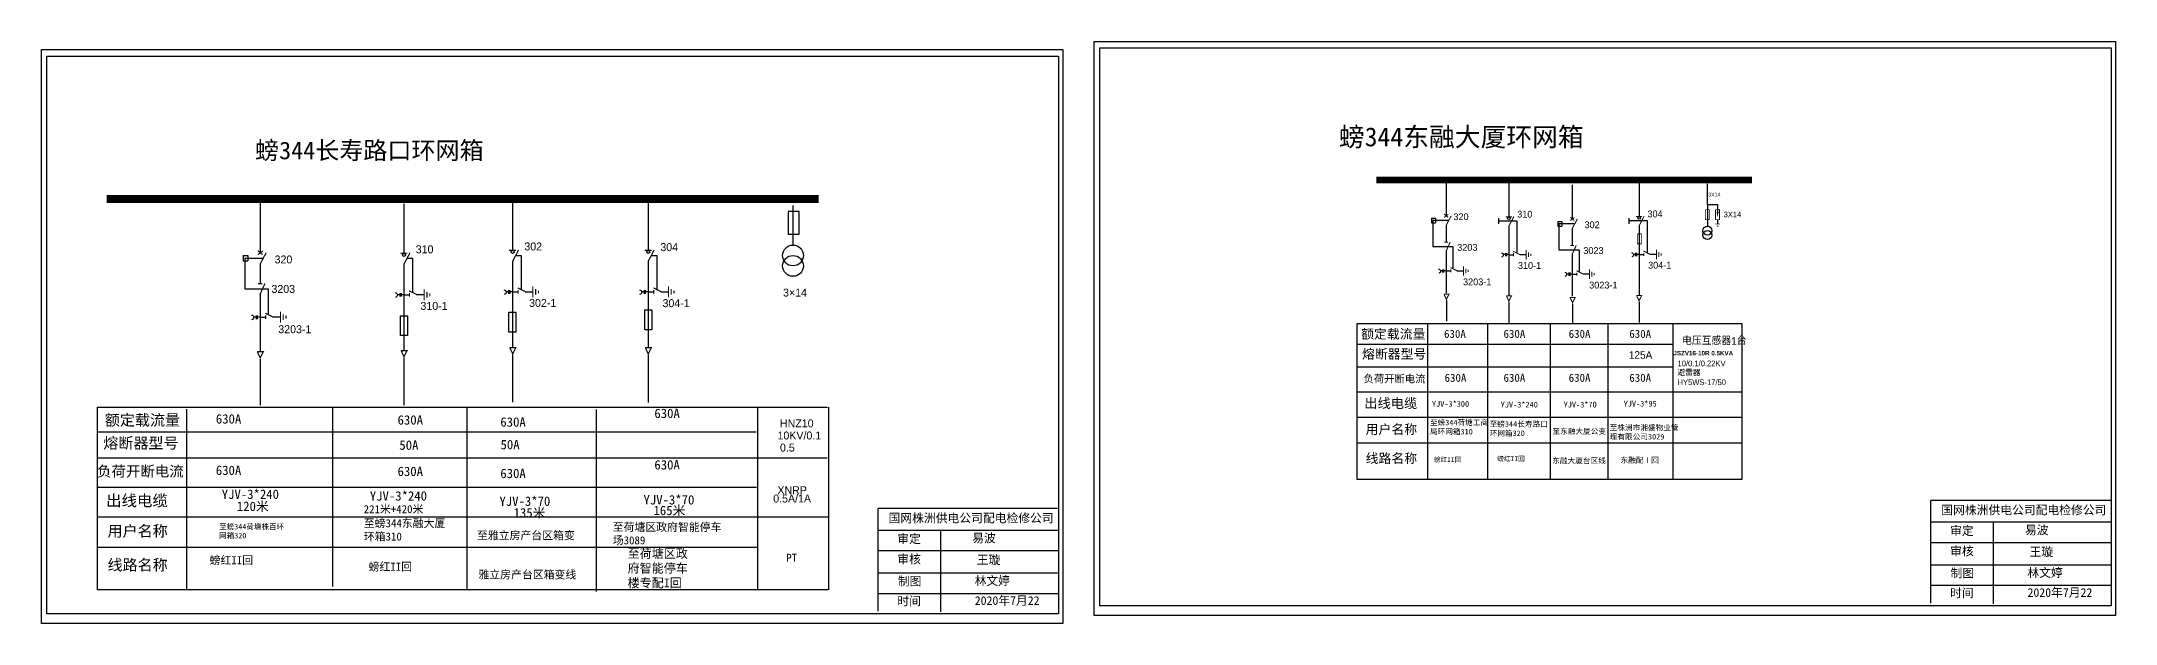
# Model space of a CAD drawing. Extents: x 27 to 779, y -100 to 136.
# Drawn here: x 406.3 to 779.5, y 31.2 to 135.9 of the extents above; entities that cross this region are included whole.
import ezdxf

# ---------------------------------------------------------------- set-up
doc = ezdxf.new("R2010")
doc.units = 0
doc.header["$LTSCALE"] = 0.774411
doc.linetypes.add('ACAD_ISO02W100', pattern=[15, 12, -3])
doc.linetypes.add('CENTER', pattern=[50.8, 31.75, -6.35, 6.35, -6.35])
doc.layers.get('0').update_dxf_attribs({"linetype": 'CONTINUOUS'})
doc.layers.add('1', color=7, linetype='CONTINUOUS')
doc.layers.add('2', color=7, linetype='CONTINUOUS')
doc.layers.add('MiniCADLayer', color=7, linetype='CONTINUOUS', lineweight=20)
doc.styles.add('@KaiTi_txtstyle_2.12_0_0', font='simkai.ttf', dxfattribs={"height": 2.11953})
doc.styles.add('hztxt_txtstyle_0.00_0_0', font='simkai.ttf')
doc.styles.add('hztxt_txtstyle_1.20_1_0', font='', dxfattribs={"height": 1.2, "bigfont": 'hztxt.shx'})
doc.styles.add('hztxt_txtstyle_1.26_0_0', font='', dxfattribs={"height": 1.260787, "bigfont": 'hztxt.shx'})
doc.styles.add('hztxt_txtstyle_1.49_0_0', font='', dxfattribs={"height": 1.488953, "bigfont": 'hztxt.shx'})
doc.styles.add('hztxt_txtstyle_1.50_0_0', font='', dxfattribs={"height": 1.5, "bigfont": 'hztxt.shx'})
doc.styles.add('hztxt_txtstyle_1.53_0_0', font='', dxfattribs={"height": 1.53334, "bigfont": 'hztxt.shx'})
doc.styles.add('hztxt_txtstyle_1.80_0_0', font='', dxfattribs={"height": 1.8, "bigfont": 'hztxt.shx'})
doc.styles.add('hztxt_txtstyle_100.00_0_0100', font='', dxfattribs={"height": 100, "bigfont": 'hztxt.shx'})
doc.styles.add('hztxt_txtstyle_2.00_0_0', font='', dxfattribs={"height": 2, "bigfont": 'hztxt.shx'})
doc.styles.add('hztxt_txtstyle_2.70_0_0', font='simkai.ttf', dxfattribs={"height": 2.7})
doc.styles.add('hztxt_txtstyle_4.54_0_0', font='', dxfattribs={"height": 4.541125, "bigfont": 'hztxt.shx'})
doc.styles.add('hztxt_txtstyle_4.76_0_0', font='', dxfattribs={"height": 4.761483, "bigfont": 'hztxt.shx'})
doc.styles.add('仿宋_txtstyle_1.81_0_0', font='simfang.ttf', dxfattribs={"height": 1.807082})
doc.styles.add('仿宋_txtstyle_2.00_0_0', font='simfang.ttf', dxfattribs={"height": 2})
doc.styles.add('字体', font='simkai_0.ttf', dxfattribs={"height": 2.5})
doc.styles.add('黑体_txtstyle_0.00_0_0', font='simhei.ttf')
doc.styles.get('hztxt_txtstyle_1.20_1_0').set_extended_font_data('hztxt', bold=True)
doc.styles.get('hztxt_txtstyle_1.26_0_0').set_extended_font_data('hztxt')
doc.styles.get('hztxt_txtstyle_1.49_0_0').set_extended_font_data('hztxt')
doc.styles.get('hztxt_txtstyle_1.50_0_0').set_extended_font_data('hztxt')
doc.styles.get('hztxt_txtstyle_1.53_0_0').set_extended_font_data('hztxt')
doc.styles.get('hztxt_txtstyle_1.80_0_0').set_extended_font_data('hztxt')
doc.styles.get('hztxt_txtstyle_100.00_0_0100').set_extended_font_data('hztxt')
doc.styles.get('hztxt_txtstyle_2.00_0_0').set_extended_font_data('hztxt')
doc.styles.get('hztxt_txtstyle_4.54_0_0').set_extended_font_data('hztxt')
doc.styles.get('hztxt_txtstyle_4.76_0_0').set_extended_font_data('hztxt')

# ---------------------------------------------------------------- blocks, each defined once
blk = doc.blocks.new('JD')
for points in [[(-2, 0.2), (-2, -0.2), (2, 0.2), (2, -0.2)], [(1, -1.2), (1, -0.8), (-1, -1.2), (-1, -0.8)], [(-0.5, -1.8), (-0.5, -2.2), (0.5, -1.8), (0.5, -2.2)]]:
    blk.add_trace(points)

msp = doc.modelspace()

# ---------------------------------------------------------------- linework, layer by layer
for p, q in [((659.01, 110.71), (659.01, 104.52)), ((670.3, 110.59), (670.3, 104.39)), ((681.7, 110.13), (681.7, 103.94)), ((693.73, 110.64), (693.73, 104.44)), ((445.6, 107.05), (445.6, 97.87)), ((471.48, 106.68), (471.48, 97.84)), ((491.04, 107.2), (491.04, 98.37)), ((515.43, 108.12), (515.43, 98.37)), ((541.46, 106.37), (541.46, 99.19)), ((656.4, 104.09), (657.13, 104.09)), ((656.4, 104.09), (656.4, 103.28)), ((656.4, 103.28), (657.13, 103.28)), ((657.13, 104.09), (657.13, 103.28)), ((659.01, 102.85), (659.01, 99.82)), ((670.3, 102.72), (670.3, 90.19)), ((679.09, 103.51), (679.82, 103.51)), ((679.09, 103.51), (679.09, 102.7)), ((679.09, 102.7), (679.82, 102.7)), ((679.82, 103.51), (679.82, 102.7)), ((681.7, 102.27), (681.7, 99.24)), ((693.73, 102.78), (693.73, 90.24)), ((442.55, 97.37), (442.55, 96.42)), ((442.55, 97.37), (443.41, 97.37)), ((443.41, 97.37), (443.41, 96.42)), ((659.01, 98.3), (659.01, 90.64)), ((670.3, 97.54), (671.14, 97.54)), ((672.25, 97.56), (673.4, 97.56)), ((681.7, 97.72), (681.7, 90.06)), ((693.73, 97.59), (694.57, 97.59)), ((695.68, 97.62), (696.83, 97.62)), ((442.55, 96.42), (443.41, 96.42)), ((445.6, 95.92), (445.6, 92.38)), ((471.48, 95.89), (471.48, 80.45)), ((491.04, 96.42), (491.04, 80.97)), ((515.43, 96.42), (515.43, 80.97)), ((659.01, 94.63), (659.85, 94.63)), ((660.96, 94.65), (662.11, 94.65)), ((681.7, 94.05), (682.55, 94.05)), ((683.65, 94.07), (684.8, 94.07)), ((445.6, 90.6), (445.6, 80.14)), ((471.48, 90.33), (472.47, 90.33)), ((473.76, 90.36), (475.11, 90.36)), ((491.04, 90.85), (492.02, 90.85)), ((493.32, 90.88), (494.66, 90.88)), ((515.43, 90.85), (516.42, 90.85)), ((517.71, 90.88), (519.05, 90.88)), ((445.6, 86.31), (446.59, 86.31)), ((447.88, 86.34), (449.23, 86.34))]:
    msp.add_line(p, q)
at = {"linetype": 'ACAD_ISO02W100'}
for p, q in [((659.37, 103.67), (656.63, 103.67)), ((656.63, 103.67), (656.63, 99)), ((682.07, 103.09), (679.32, 103.09)), ((679.32, 103.09), (679.32, 98.42)), ((656.63, 99), (660.25, 99)), ((660.25, 99), (660.25, 95.15)), ((679.32, 98.42), (682.94, 98.42)), ((682.94, 98.42), (682.94, 94.57)), ((442.83, 96.87), (442.83, 91.42)), ((446.03, 96.87), (442.83, 96.87)), ((442.83, 91.42), (447.06, 91.42)), ((447.06, 91.42), (447.06, 86.92))]:
    msp.add_line(p, q, dxfattribs=at)
at = {"linetype": 'CENTER'}
for p, q in [((659.06, 89.28), (659.06, 85.6)), ((670.3, 88.99), (670.3, 85.3)), ((681.76, 88.7), (681.76, 85.02)), ((693.73, 89.04), (693.73, 85.36)), ((445.61, 78.74), (445.61, 70.49)), ((471.48, 78.99), (471.48, 70.49)), ((491.04, 79.51), (491.04, 71.01)), ((515.43, 79.51), (515.43, 70.92))]:
    msp.add_line(p, q, dxfattribs=at)
at = {"linetype": 'Continuous'}
for p, q in [((655.68, 85.12), (655.68, 57.09)), ((666.45, 85.12), (666.45, 57.09)), ((677.75, 85.12), (677.75, 57.09)), ((688.12, 85.12), (688.12, 57.09)), ((699.83, 85.12), (699.83, 57.09)), ((643, 81.42), (699.83, 81.42)), ((643, 77.39), (699.83, 77.39)), ((643, 72.88), (712.23, 72.88)), ((416.36, 70.08), (547.72, 70.08)), ((416.36, 37.25), (416.36, 70.08)), ((432.35, 69.73), (432.35, 37.37)), ((458.63, 70.11), (458.63, 37.87)), ((482.78, 70.02), (482.78, 37.26)), ((506.08, 69.7), (506.08, 36.94)), ((535.09, 70.18), (535.09, 37.34)), ((547.9, 70.08), (547.9, 37.25)), ((643, 68.31), (712.23, 68.31)), ((416.36, 65.7), (534.86, 65.7)), ((643, 63.67), (712.23, 63.67)), ((416.36, 60.98), (547.63, 60.98)), ((416.36, 55.71), (534.9, 55.71)), ((416.36, 50.37), (547.89, 50.37)), ((746.22, 49.45), (778.57, 49.45)), ((757.45, 49.44), (757.45, 34.75)), ((416.36, 44.94), (535.03, 44.94)), ((556.79, 48), (589.14, 48)), ((568.02, 47.99), (568.02, 33.3)), ((746.22, 45.76), (778.57, 45.76)), ((556.79, 44.32), (589.14, 44.32)), ((746.22, 41.74), (778.57, 41.74)), ((556.79, 40.3), (589.14, 40.3)), ((746.22, 38.06), (778.57, 38.06)), ((547.76, 37.25), (416.36, 37.25)), ((556.79, 36.61), (589.14, 36.61))]:
    msp.add_line(p, q, dxfattribs=at)
for points in [[(406.25, 134.45), (590.03, 134.45), (590.03, 31.18), (406.25, 31.18)], [(595.69, 135.9), (779.47, 135.9), (779.47, 32.63), (595.69, 32.63)], [(596.67, 134.73), (778.69, 134.73), (778.69, 34.39), (596.67, 34.39)], [(407.23, 133.28), (589.25, 133.28), (589.25, 32.94), (407.23, 32.94)], [(470.85, 86.56), (472.09, 86.56), (472.09, 82.99), (470.85, 82.99)], [(490.37, 87.18), (491.61, 87.18), (491.61, 83.6), (490.37, 83.6)], [(514.83, 87.61), (516.08, 87.61), (516.08, 84.04), (514.83, 84.04)], [(643, 85.17), (712.23, 85.17), (712.23, 57.08), (643, 57.08)]]:
    msp.add_lwpolyline(points, close=True, dxfattribs=at)
for points, const_width in [([(417.96, 107.58), (546.08, 107.58)], 1.43), ([(646.48, 110.96), (714.08, 110.96)], 1.22), ([(658.66, 104.86), (659.38, 104.26)], 0.183), ([(658.66, 104.24), (659.4, 104.8)], 0.183), ([(659.01, 102.8), (659.92, 104.54)], 0.183), ([(670.3, 102.68), (671.21, 104.41)], 0.183), ([(693.19, 104.42), (694.27, 104.42)], 0.183), ([(693.73, 102.73), (694.64, 104.47)], 0.183), ([(669.75, 104.37), (670.84, 104.37)], 0.183), ([(681.35, 103.67), (682.1, 104.22)], 0.183), ([(681.36, 104.28), (682.08, 103.68)], 0.183), ([(681.7, 102.22), (682.62, 103.96)], 0.183), ([(445.2, 97.55), (446.07, 98.2)], 0.214), ([(445.2, 98.26), (446.04, 97.56)], 0.214), ([(445.6, 95.86), (446.68, 97.89)], 0.214), ([(470.85, 97.82), (472.11, 97.82)], 0.214), ([(471.48, 95.84), (472.55, 97.87)], 0.214), ([(490.4, 98.34), (491.67, 98.34)], 0.214), ([(491.04, 96.36), (492.11, 98.4)], 0.214), ([(514.8, 98.34), (516.06, 98.34)], 0.214), ([(515.43, 96.36), (516.5, 98.4)], 0.214), ([(658.68, 99.77), (659.36, 99.77)], 0.183), ([(658.97, 98.08), (659.74, 99.81)], 0.183), ([(671.09, 98.15), (672.32, 97.54)], 0.183), ([(671.14, 97.82), (671.14, 97.26)], 0.183), ([(681.37, 99.19), (682.05, 99.19)], 0.183), ([(681.66, 97.5), (682.43, 99.23)], 0.183), ([(694.53, 98.2), (695.75, 97.59)], 0.183), ([(694.57, 97.87), (694.57, 97.31)], 0.183), ([(659.81, 95.24), (661.03, 94.63)], 0.183), ([(659.85, 94.91), (659.85, 94.35)], 0.183), ([(682.5, 94.66), (683.72, 94.05)], 0.183), ([(682.55, 94.33), (682.55, 93.77)], 0.183), ([(445.22, 92.32), (446.01, 92.32)], 0.214), ([(445.56, 90.34), (446.46, 92.36)], 0.214), ([(472.41, 91.04), (473.84, 90.33)], 0.214), ([(472.47, 90.66), (472.47, 90)], 0.214), ([(491.97, 91.57), (493.4, 90.85)], 0.214), ([(492.02, 91.18), (492.02, 90.52)], 0.214), ([(516.36, 91.57), (517.79, 90.85)], 0.214), ([(516.42, 91.18), (516.42, 90.52)], 0.214), ([(658.61, 90.43), (659.54, 90.43), (659.06, 89.48), (658.62, 90.44)], 0.183), ([(669.84, 90.13), (670.78, 90.13), (670.3, 89.19), (669.86, 90.15)], 0.183), ([(681.3, 89.85), (682.23, 89.85), (681.76, 88.9), (681.31, 89.87)], 0.183), ([(693.27, 90.19), (694.21, 90.19), (693.73, 89.24), (693.29, 90.2)], 0.183), ([(446.54, 87.02), (447.97, 86.31)], 0.214), ([(446.59, 86.64), (446.59, 85.98)], 0.214), ([(445.08, 80.08), (446.17, 80.08), (445.61, 78.98), (445.09, 80.1)], 0.214), ([(470.95, 80.27), (472.04, 80.27), (471.48, 79.17), (470.97, 80.29)], 0.214), ([(490.51, 80.8), (491.6, 80.8), (491.04, 79.69), (490.52, 80.82)], 0.214), ([(514.9, 80.8), (515.99, 80.8), (515.43, 79.69), (514.91, 80.82)], 0.214)]:
    msp.add_lwpolyline(points, dxfattribs=dict(const_width=const_width))
for points in [[(540.63, 105.26), (540.63, 101.25), (542.61, 101.25), (542.61, 105.3), (540.63, 105.3)], [(668.45, 104.09), (668.45, 103.07)], [(691.88, 104.14), (691.88, 103.12)], [(669.68, 97.55), (669.29, 97.55)], [(669.68, 97.8), (669.68, 97.25)], [(669.85, 97.8), (669.85, 97.25)], [(670.29, 97.55), (669.85, 97.55)], [(693.11, 97.6), (692.72, 97.6)], [(693.11, 97.86), (693.11, 97.3)], [(693.28, 97.86), (693.28, 97.3)], [(693.72, 97.6), (693.28, 97.6)], [(658.39, 94.64), (658, 94.64)], [(658.39, 94.89), (658.39, 94.34)], [(658.56, 94.89), (658.56, 94.34)], [(659, 94.64), (658.56, 94.64)], [(681.08, 94.06), (680.7, 94.06)], [(681.08, 94.32), (681.08, 93.76)], [(681.25, 94.32), (681.25, 93.76)], [(681.7, 94.06), (681.25, 94.06)], [(470.76, 90.34), (470.31, 90.34)], [(470.76, 90.64), (470.76, 89.99)], [(470.96, 90.64), (470.96, 89.99)], [(471.48, 90.34), (470.96, 90.34)], [(490.31, 90.86), (489.86, 90.86)], [(490.31, 91.17), (490.31, 90.51)], [(490.52, 91.17), (490.52, 90.51)], [(491.03, 90.86), (490.52, 90.86)], [(514.71, 90.86), (514.25, 90.86)], [(514.71, 91.17), (514.71, 90.51)], [(514.91, 91.17), (514.91, 90.51)], [(515.43, 90.86), (514.91, 90.86)], [(444.88, 86.32), (444.43, 86.32)], [(444.88, 86.62), (444.88, 85.97)], [(445.08, 86.62), (445.08, 85.97)], [(445.6, 86.32), (445.08, 86.32)]]:
    msp.add_lwpolyline(points)
at = {"linetype": 'ACAD_ISO02W100'}
for points in [[(671.8, 97.91), (671.8, 103.58), (668.45, 103.58)], [(695.23, 97.96), (695.23, 103.63), (691.88, 103.63)], [(492.63, 91.17), (492.63, 97.36), (491.56, 97.36)], [(517.02, 91.17), (517.02, 97.36), (515.95, 97.36)], [(473.07, 90.65), (473.07, 96.83), (472, 96.83)]]:
    msp.add_lwpolyline(points, dxfattribs=at)
for points in [[(668.96, 97.86, -0.877934), (668.98, 97.12)], [(692.39, 97.92, -0.877934), (692.41, 97.17)], [(657.67, 94.95, -0.877934), (657.69, 94.21)], [(680.37, 94.37, -0.877934), (680.38, 93.63)], [(469.92, 90.71, -0.877934), (469.94, 89.84)], [(489.48, 91.23, -0.877934), (489.5, 90.36)], [(513.87, 91.23, -0.877934), (513.89, 90.36)], [(444.05, 86.69, -0.877934), (444.06, 85.82)]]:
    msp.add_lwpolyline(points, format="xyb")
at = {"linetype": 'Continuous', "const_width": 0.259}
for points in [[(746.21, 53.34), (746.21, 34.81)], [(746.22, 53.34), (778.57, 53.34)], [(556.77, 51.89), (556.77, 33.36)], [(556.79, 51.89), (589.14, 51.89)]]:
    msp.add_lwpolyline(points, dxfattribs=at)
for centre, radius in [((670.3, 104.11), 0.235), ((693.73, 104.16), 0.235), ((471.48, 97.51), 0.275), ((491.04, 98.04), 0.275), ((515.43, 98.04), 0.275)]:
    msp.add_circle(centre, radius)
at = {"layer": '1', "color": 0}
for p, q in [((705.96, 110.28), (706.02, 102.63)), ((706.01, 106.57), (707.86, 106.57)), ((707.86, 106.57), (707.86, 105.22)), ((707.86, 103.8), (707.86, 103.11))]:
    msp.add_line(p, q, dxfattribs=at)
at = {"layer": '1', "color": 0, "const_width": 0.152}
for points in [[(705.65, 105.65), (705.65, 103.85), (706.37, 103.85), (706.37, 105.65), (705.67, 105.65)], [(707.5, 105.65), (707.5, 103.85), (708.22, 103.85), (708.22, 105.65), (707.52, 105.65)], [(693.43, 101.29), (693.43, 99.49), (694.15, 99.49), (694.15, 101.29), (693.46, 101.29)]]:
    msp.add_lwpolyline(points, dxfattribs=at)
at = {"layer": '1', "color": 0}
msp.add_lwpolyline([(707.86, 105.24, 0.355, 0, 0), (707.86, 104.23, 0, 0, 0)], format="xyseb", dxfattribs=at)
for centre in [(706.03, 101.86), (706.03, 101.07)]:
    msp.add_circle(centre, 0.796, dxfattribs=at)
at = {"layer": '2', "color": 3}
for centre in [(541.49, 97.4), (541.49, 95.53)]:
    msp.add_circle(centre, 1.87, dxfattribs=at)

# ---------------------------------------------------------------- block references
at = {"rotation": 90}
for p, xscale, yscale, zscale in [((673.42, 97.53), 0.4279211734661033, 0.4279211734661033, 0.4279211734661028), ((696.85, 97.58), 0.4279211734661033, 0.4279211734661033, 0.4279211734661028), ((662.13, 94.62), 0.4279211734661033, 0.4279211734661033, 0.4279211734661028), ((684.82, 94.04), 0.4279211734661033, 0.4279211734661033, 0.4279211734661028), ((475.13, 90.32), 0.5001698939523749, 0.5001698939523749, 0.5001698939524007), ((494.68, 90.84), 0.5001698939523749, 0.5001698939523749, 0.5001698939524007), ((519.07, 90.84), 0.5001698939523749, 0.5001698939523749, 0.5001698939524007), ((449.25, 86.3), 0.5001698939523749, 0.5001698939523749, 0.5001698939524007)]:
    msp.add_blockref('JD', p, dxfattribs=dict(at, xscale=xscale, yscale=yscale, zscale=zscale))
at = {"layer": '1', "color": 0, "xscale": 0.2127914538457389, "yscale": 0.2127914529020813, "zscale": 0.212791452939966}
msp.add_blockref('JD', (707.87, 103.07), dxfattribs=at)

# ---------------------------------------------------------------- texts
at = {"style": 'hztxt_txtstyle_1.80_0_0'}
for s, height, p in [('320', 1.223, (660.33, 103.76)), ('310', 1.223, (671.81, 104.21)), ('304', 1.223, (695.24, 104.27)), ('302', 1.223, (683.92, 102.31)), ('320', 1.429, (448.2, 95.97)), ('310', 1.429, (473.6, 97.79)), ('302', 1.429, (493.15, 98.31)), ('304', 1.429, (517.62, 98.19)), ('3203', 1.223, (661.01, 98.25)), ('3023', 1.223, (683.7, 97.67)), ('310-1', 1.223, (671.93, 94.99)), ('304-1', 1.223, (695.36, 95.04)), ('3203', 1.429, (447.64, 90.67)), ('302-1', 1.429, (494, 88.14)), ('3×14', 1.429, (539.7, 90.01)), ('3203-1', 1.223, (662.06, 92.04)), ('3023-1', 1.223, (684.76, 91.46)), ('310-1', 1.429, (474.45, 87.61)), ('304-1', 1.429, (518.01, 88.11)), ('3203-1', 1.429, (448.87, 83.42)), ('HNZ10', 1.429, (539.14, 66.48)), ('10KV/0.1', 1.429, (538.7, 64.3)), ('0.5', 1.429, (539.14, 62.12)), ('0.5A/1A', 1.429, (537.93, 52.96)), ('XNRP', 1.429, (538.68, 54.45))]:
    msp.add_text(s, height=height, dxfattribs=at).set_placement(p)
at = {"attachment_point": 1}
for s, insert, char_height, width, style in [('螃344东融大厦环网箱', (639.71, 120.44), 3.4019, 100.4555, 'hztxt_txtstyle_2.70_0_0'), ('{\\fSimSun|b0|i0|c134|p2;螃344长寿路口环网箱}', (444.69, 117.89), 3.1757, 74.4816, '黑体_txtstyle_0.00_0_0')]:
    msp.add_mtext(s, dxfattribs=dict(at, insert=insert, char_height=char_height, width=width, style=style))
at = {"linetype": 'Continuous', "attachment_point": 1}
for s, insert, char_height, width, style in [('{\\f\uffbfﾬￌﾣﾤ_GB2312|b0|i0|c134|p49;额定载流量}', (643.71, 84.13), 1.6981, 11.5764, 'hztxt_txtstyle_0.00_0_0'), ('{\\fKaiTi_GB2312|b0|i0|c134|p49;630A}', (658.64, 84.02), 1.4397, 11.5764, 'hztxt_txtstyle_0.00_0_0'), ('{\\fKaiTi_GB2312|b0|i0|c134|p49;630A}', (669.34, 84.02), 1.4397, 11.5764, 'hztxt_txtstyle_0.00_0_0'), ('{\\fKaiTi_GB2312|b0|i0|c134|p49;630A}', (681.07, 84.02), 1.4397, 11.5764, 'hztxt_txtstyle_0.00_0_0'), ('{\\fKaiTi_GB2312|b0|i0|c134|p49;630A}', (691.98, 84.02), 1.4397, 11.5764, 'hztxt_txtstyle_0.00_0_0'), ('{\\f\uffbfﾬￌﾣﾤ_GB2312|b0|i0|c134|p49;熔断器型号}', (643.87, 80.53), 1.6981, 11.5764, 'hztxt_txtstyle_0.00_0_0'), ('125A', (691.88, 80.18), 1.358, 11.5764, 'hztxt_txtstyle_2.00_0_0'), ('{\\f\uffbfﾬￌﾣﾤ_GB2312|b0|i0|c134|p49;负荷开断电流}', (644.16, 75.9), 1.3606, 13.7987, 'hztxt_txtstyle_0.00_0_0'), ('{\\fKaiTi_GB2312|b0|i0|c134|p49;630A}', (658.74, 76.11), 1.4397, 11.5764, 'hztxt_txtstyle_0.00_0_0'), ('{\\fKaiTi_GB2312|b0|i0|c134|p49;630A}', (669.34, 76.11), 1.4397, 11.5764, 'hztxt_txtstyle_0.00_0_0'), ('{\\fKaiTi_GB2312|b0|i0|c134|p49;630A}', (681.07, 76.11), 1.4397, 11.5764, 'hztxt_txtstyle_0.00_0_0'), ('{\\fKaiTi_GB2312|b0|i0|c134|p49;630A}', (691.98, 76.11), 1.4397, 11.5764, 'hztxt_txtstyle_0.00_0_0'), ('{\\f\uffbfﾬￌﾣﾤ_GB2312|b0|i0|c134|p49;出线电缆}', (644.29, 71.69), 1.7449, 11.8955, 'hztxt_txtstyle_0.00_0_0'), ('{\\fSimSun|b0|i0|c134|p2;YJV-3*300', (656.46, 71.22), 1.0415, 12.0293, 'hztxt_txtstyle_1.53_0_0'), ('{\\fSimSun|b0|i0|c134|p2;YJV-3*240', (668.83, 71.09), 1.0415, 12.0293, 'hztxt_txtstyle_1.53_0_0'), ('{\\fSimSun|b0|i0|c134|p2;YJV-3*70', (680.16, 71.09), 1.0415, 12.0293, 'hztxt_txtstyle_1.53_0_0'), ('{\\fSimSun|b0|i0|c134|p2;YJV-3*95', (690.96, 71.26), 1.0415, 12.0293, 'hztxt_txtstyle_1.53_0_0'), ('{\\fSimSun|b0|i0|c134|p2;额定载流量}', (417.65, 68.78), 1.9848, 15.2825, 'hztxt_txtstyle_0.00_0_0'), ('{\\fSimSun|b0|i0|c134|p2;630A}', (437.63, 68.84), 1.6827, 13.5309, 'hztxt_txtstyle_0.00_0_0'), ('{\\fSimSun|b0|i0|c134|p2;630A}', (470.33, 68.65), 1.6827, 13.5309, 'hztxt_txtstyle_0.00_0_0'), ('{\\fSimSun|b0|i0|c134|p2;630A}', (488.82, 68.28), 1.6827, 13.5309, 'hztxt_txtstyle_0.00_0_0'), ('{\\fSimSun|b0|i0|c134|p2;630A}', (516.54, 69.84), 1.6827, 13.5309, 'hztxt_txtstyle_0.00_0_0'), ('{\\f\uffbfﾬￌﾣﾤ_GB2312|b0|i0|c134|p49;用户名称}', (644.53, 66.98), 1.6981, 11.5764, 'hztxt_txtstyle_0.00_0_0'), ('{\\fSimSun|b0|i0|c134|p2;至螃344荷塘工商局环网箱310}', (656.1, 67.84), 0.9839, 10.6773, 'hztxt_txtstyle_4.76_0_0'), ('{\\fSimSun|b0|i0|c134|p2;至螃344长寿路口环网箱320}', (666.84, 67.56), 0.9839, 10.7338, 'hztxt_txtstyle_4.54_0_0'), ('{\\fSimSun|b0|i0|c134|p2;熔断器型号}', (417.38, 64.65), 1.9848, 15.8509, 'hztxt_txtstyle_0.00_0_0'), ('{\\fSimSun|b0|i0|c134|p2;50A}', (470.65, 64.12), 1.6827, 13.5309, 'hztxt_txtstyle_0.00_0_0'), ('{\\fSimSun|b0|i0|c134|p2;50A}', (488.86, 64.22), 1.6827, 13.5309, 'hztxt_txtstyle_0.00_0_0'), ('{\\fSimSun|b0|i0|c134|p2;至东融大厦公变}', (678.15, 66.27), 0.9839, 12.4583, 'hztxt_txtstyle_0.00_0_0'), ('{\\fSimSun|b0|i0|c134|p2;至株洲市湘盛物业管理有限公司3029}', (688.45, 66.92), 0.9839, 12.4583, 'hztxt_txtstyle_0.00_0_0'), ('{\\fSimSun|b0|i0|c134|p2;\\H0.96x;负荷开断电流}', (416.25, 59.53), 1.9848, 18.1489, 'hztxt_txtstyle_0.00_0_0'), ('{\\fSimSun|b0|i0|c134|p2;630A}', (516.54, 60.58), 1.6827, 13.5309, 'hztxt_txtstyle_0.00_0_0'), ('{\\f\uffbfﾬￌﾣﾤ_GB2312|b0|i0|c134|p49;线路名称}', (644.53, 61.76), 1.6981, 11.5764, 'hztxt_txtstyle_0.00_0_0'), ('{\\fSimSun|b0|i0|c134|p2;螃红II回}', (656.8, 61.1), 0.8564, 10.4094, 'hztxt_txtstyle_1.26_0_0'), ('{\\fSimSun|b0|i0|c134|p2;螃红II回}', (668.22, 61.26), 0.8564, 10.4094, 'hztxt_txtstyle_1.26_0_0'), ('{\\fSimSun|b0|i0|c134|p2;东融大厦台区线}', (678.11, 60.98), 0.9839, 12.4583, 'hztxt_txtstyle_0.00_0_0'), ('{\\fSimSun|b0|i0|c134|p2;东融配Ⅰ回}', (690.4, 61.06), 0.9839, 12.4583, 'hztxt_txtstyle_0.00_0_0'), ('{\\fSimSun|b0|i0|c134|p2;630A}', (437.63, 59.59), 1.6827, 13.5309, 'hztxt_txtstyle_0.00_0_0'), ('{\\fSimSun|b0|i0|c134|p2;630A}', (470.33, 59.4), 1.6827, 13.5309, 'hztxt_txtstyle_0.00_0_0'), ('{\\fSimSun|b0|i0|c134|p2;630A}', (488.82, 59.03), 1.6827, 13.5309, 'hztxt_txtstyle_0.00_0_0'), ('{\\fSimSun|b0|i0|c134|p2;出线电缆}', (417.87, 54.32), 2.0395, 13.9039, 'hztxt_txtstyle_0.00_0_0'), ('{\\fSimSun|b0|i0|c134|p2;YJV-3*240}', (438.69, 55.28), 1.6827, 13.5309, 'hztxt_txtstyle_0.00_0_0'), ('{\\fSimSun|b0|i0|c134|p2;120米}', (441.41, 53.12), 1.6827, 13.5309, 'hztxt_txtstyle_0.00_0_0'), ('{\\fSimSun|b0|i0|c134|p2;221米+420米}', (464.23, 52.47), 1.4347, 20.0962, 'hztxt_txtstyle_0.00_0_0'), ('{\\fSimSun|b0|i0|c134|p2;YJV-3*240}', (465.33, 54.98), 1.6827, 13.5309, 'hztxt_txtstyle_0.00_0_0'), ('{\\fSimSun|b0|i0|c134|p2;YJV-3*70}', (488.66, 54.03), 1.6827, 13.5309, 'hztxt_txtstyle_0.00_0_0'), ('YJV-3*70^J', (514.58, 54.28), 1.683, 13.5309, '@KaiTi_txtstyle_2.12_0_0'), ('165米', (516.39, 52.37), 1.683, 13.5309, '@KaiTi_txtstyle_2.12_0_0'), ('国网株洲供电公司配电检修公司', (748.11, 52.38), 1.556, 42.5397, '字体'), ('{\\fSimSun|b0|i0|c134|p2;用户名称}', (418.14, 48.82), 1.9848, 13.5309, 'hztxt_txtstyle_0.00_0_0'), ('{\\fSimSun|b0|i0|c134|p2;至螃344荷塘株百环网箱320}', (438.22, 49.09), 0.9713, 12.9433, 'hztxt_txtstyle_0.00_0_0'), ('\\pt10.04;{\\fSimSun|b0|i0|c134|p2;至螃344东融大厦环箱310}', (464.26, 49.94), 1.4347, 16.1806, 'hztxt_txtstyle_0.00_0_0'), ('{\\fSimSun|b0|i0|c134|p2;135米}', (491.21, 51.96), 1.6827, 13.5309, 'hztxt_txtstyle_0.00_0_0'), ('至荷塘区政府智能停车场3089', (509.05, 49.26), 1.4347, 20.0962, '仿宋_txtstyle_1.81_0_0'), ('国网株洲供电公司配电检修公司', (558.68, 50.93), 1.556, 42.5397, '字体'), ('审定', (749.7, 48.64), 1.556, 12.1686, '字体'), ('{\\fSimSun|b0|i0|c134|p2;易波}', (763.17, 48.78), 1.556, 12.1686, '字体'), ('{\\fSimSun|b0|i0|c134|p2;至雅立房产台区箱变}', (484.62, 47.76), 1.4347, 20.0962, 'hztxt_txtstyle_0.00_0_0'), ('审定', (560.26, 47.19), 1.556, 12.1686, '字体'), ('{\\fSimSun|b0|i0|c134|p2;易波}', (573.73, 47.33), 1.556, 12.1686, '字体'), ('审核', (749.7, 44.97), 1.556, 12.1686, '字体'), ('{\\fSimSun|b0|i0|c134|p2;王璇}', (764, 44.87), 1.556, 17.1438, '字体'), ('{\\fSimSun|b0|i0|c134|p2;线路名称}', (418.14, 42.72), 1.9848, 13.5309, 'hztxt_txtstyle_0.00_0_0'), ('{\\fSimSun|b0|i0|c134|p2;螃红II回}', (436.51, 43.29), 1.4347, 19.1725, 'hztxt_txtstyle_0.00_0_0'), ('{\\fSimSun|b0|i0|c134|p2;螃红II回}', (465.11, 42.12), 1.4347, 19.1725, 'hztxt_txtstyle_0.00_0_0'), ('{\\fSimSun|b0|i0|c134|p2;PT}', (540.27, 43.73), 1.4347, 11.1617, 'hztxt_txtstyle_0.00_0_0'), ('审核', (560.26, 43.53), 1.556, 12.1686, '字体'), ('{\\fSimSun|b0|i0|c134|p2;王璇}', (574.56, 43.42), 1.556, 17.1438, '字体'), ('制图', (749.78, 41.02), 1.556, 12.1686, '字体'), ('{\\fSimSun|b0|i0|c134|p2;林文婷}', (763.6, 41.09), 1.556, 12.1686, '字体'), ('{\\fSimSun|b0|i0|c134|p2;雅立房产台区箱变线}', (484.88, 40.7), 1.4347, 20.0962, 'hztxt_txtstyle_0.00_0_0'), ('制图', (560.35, 39.57), 1.556, 12.1686, '字体'), ('{\\fSimSun|b0|i0|c134|p2;林文婷}', (574.16, 39.64), 1.556, 12.1686, '字体'), ('时间', (749.7, 37.45), 1.556, 12.1686, '字体'), ('2020{\\fSimSun|b0|i0|c134|p2;年}7{\\fSimSun|b0|i0|c134|p2;月22}', (763.64, 37.54), 1.556, 12.1686, '字体'), ('时间', (560.26, 36), 1.556, 12.1686, '字体'), ('2020{\\fSimSun|b0|i0|c134|p2;年}7{\\fSimSun|b0|i0|c134|p2;月22}', (574.2, 36.09), 1.556, 12.1686, '字体')]:
    msp.add_mtext(s, dxfattribs=dict(at, insert=insert, char_height=char_height, width=width, style=style))
at = {"color": 7, "linetype": 'Continuous', "insert": (511.73, 44.57), "char_height": 1.5878, "width": 11.8968, "attachment_point": 1, "style": '仿宋_txtstyle_2.00_0_0'}
msp.add_mtext('至荷塘区政府智能停车楼专配I回', dxfattribs=at)
at = {"layer": '1', "color": 18, "true_color": 0x000000, "style": 'hztxt_txtstyle_1.49_0_0'}
msp.add_text('3X14', height=1.013, dxfattribs=at).set_placement((708.96, 104.27))
at = {"layer": 'MiniCADLayer', "color": 7, "ltscale": 0.508768, "insert": (706.17, 108.69), "char_height": 0.679, "attachment_point": 1, "style": 'hztxt_txtstyle_100.00_0_0100'}
msp.add_mtext('3X14', dxfattribs=at)
at = {"layer": 'MiniCADLayer', "color": 7, "ltscale": 1.121879, "attachment_point": 1}
for s, insert, char_height, style in [('电压互感器1台', (701.47, 82.69), 1.358, 'hztxt_txtstyle_2.00_0_0'), ('JSZV16-10R 0.5KVA', (699.91, 80.23), 0.8151, 'hztxt_txtstyle_1.20_1_0'), ('10/0.1/0.22KV^J避雷器^JHY5WS-17/50', (700.66, 78.49), 1.0189, 'hztxt_txtstyle_1.50_0_0')]:
    msp.add_mtext(s, dxfattribs=dict(at, insert=insert, char_height=char_height, style=style))

doc.saveas('drawing.dxf')
